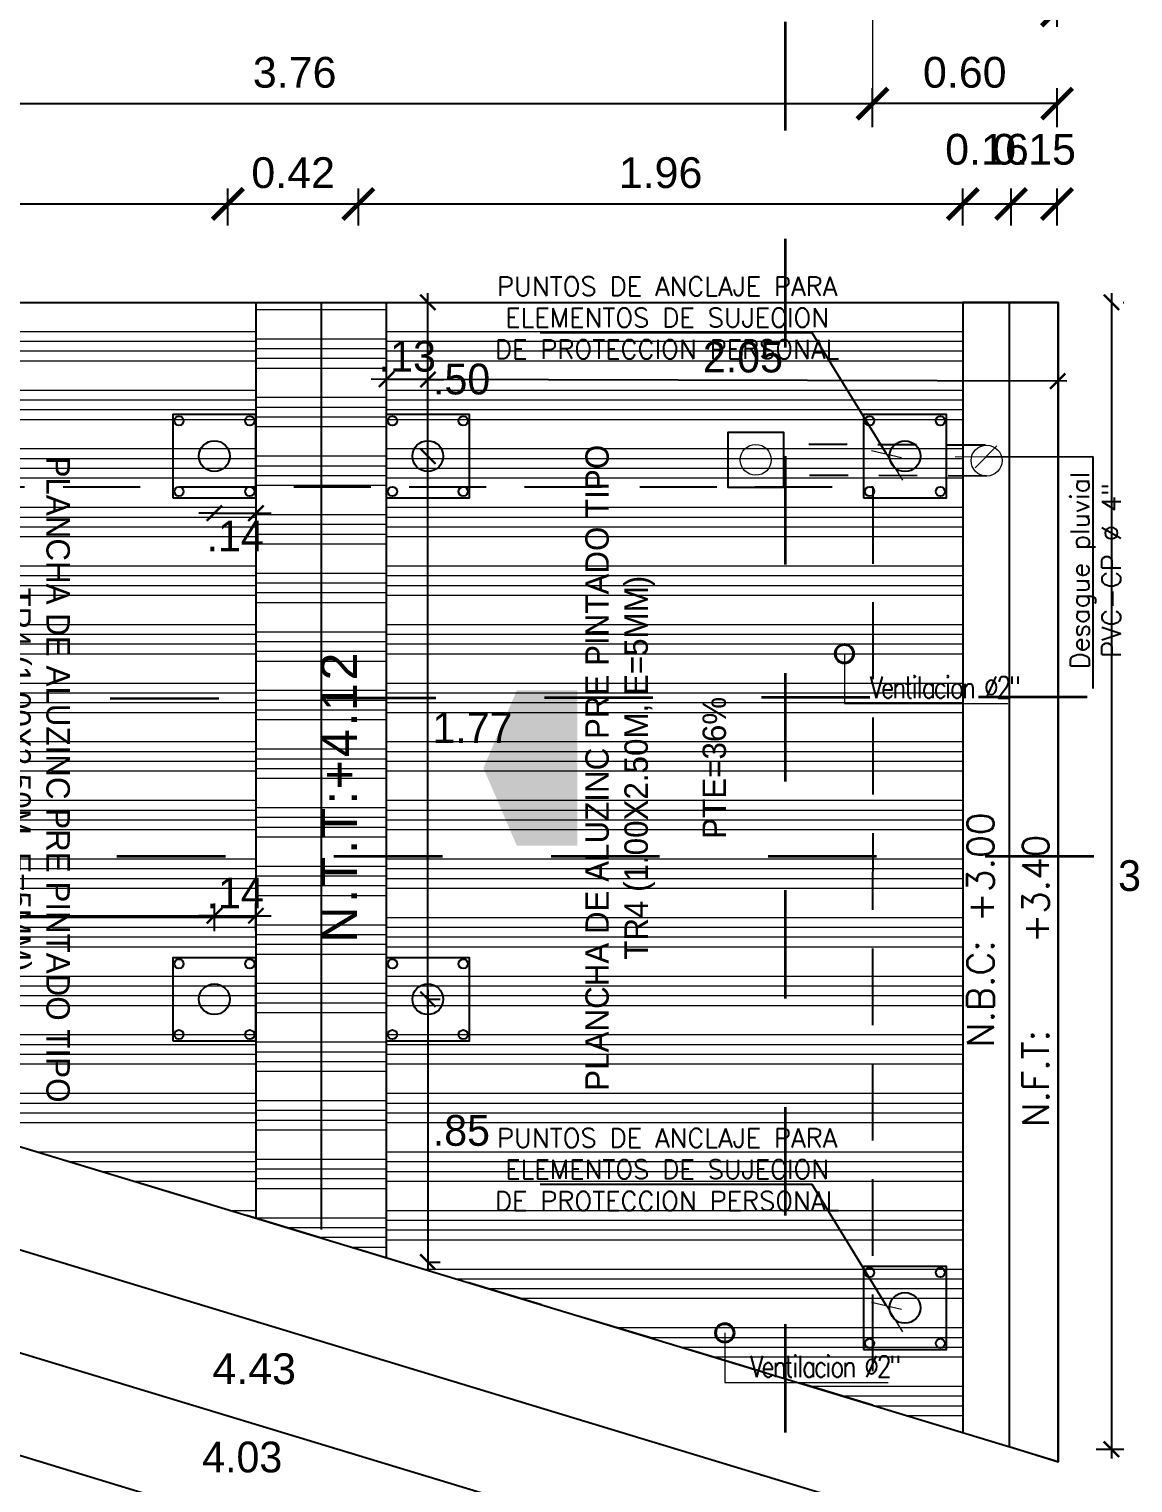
# Model space of a CAD drawing. Header units: millimetres. Extents: x -3570 to 5754, y -12788176 to 1214.
# Drawn here: x 3381.231 to 3384.819, y 1200.411 to 1205.137 of the extents above; entities that cross this region are included whole.
import ezdxf

# ---------------------------------------------------------------- set-up
doc = ezdxf.new("R2010")
doc.units = ezdxf.units.MM
for name, pattern in [('1.XR-PL(31.01.2011)$0$1.XR-PL(11.25.2010)$0$DASHED2', [0.375, 0.25, -0.125]), ('ACAD_ISO04W100', [30, 24, -3, 0, -3]), ('BENT_XREF_CAHUIDE$0$HIDDEN2', [0.1875, 0.125, -0.0625]), ('CONTINUA', [0]), ('Rayas Pequeñas', [0.705556, 0.352778, -0.352778])]:
    doc.linetypes.add(name, pattern=pattern)
for name, color, linetype, lineweight in [('.', 7, 'Continuous', 0), ('49. EJES.', 152, 'Continuous', 5), ('COTAS', 7, 'Continuous', 0), ('INSTALACIONES', 253, 'Continuous', 40), ('MUEBLES-OLIIII', 251, 'Continuous', 5), ('SGE_COTAS-01', 1, 'Continuous', 9), ('SGE_TEXTO-CHICOS-03', 3, 'Continuous', 9), ('TEXTOS', 2, 'Continuous', 20), ('TEXTOS - DML', 7, 'Continuous', 5)]:
    doc.layers.add(name, color=color, linetype=linetype, lineweight=lineweight)
for name, color, linetype, lineweight, true_color in [('00 AR_Linea F', 7, 'Continuous', 5, 0x898989), ('8.HACH', 7, 'Continuous', 0, 0x51594d), ('CALAMINON ALUZINC', 7, 'Continuous', 9, 0x00366b)]:
    doc.layers.add(name, color=color, linetype=linetype, lineweight=lineweight, true_color=true_color)
doc.layers.add('A-PISO AZOTEA', color=7, linetype='Continuous')
doc.styles.add('1', font='arial.ttf')
doc.styles.add('COTAS', font='arial.ttf')
doc.styles.add('nemi', font='GOTHIC.TTF')
doc.styles.add('R80-50', font='romans.shx', dxfattribs={"width": 1.3, "height": 0.08})
doc.styles.add('ROMANS', font='romans.shx')
doc.styles.add('Soschany V-Ub.', font='arial.ttf')
doc.dimstyles.new('1-50', dxfattribs={"dimtxt": 0.15, "dimasz": 0.07, "dimexe": 0.08, "dimexo": 0, "dimgap": 0.02, "dimtad": 1, "dimtoh": 1, "dimzin": 4, "dimdsep": 46, "dimtxsty": 'R80-50', "dimblk1": 'TICK1', "dimblk2": 'TICK1', "dimsah": 1, "dimcen": 0.09, "dimclrt": 3, "dimaunit": 1, "dimadec": 0, "dimazin": 0, "dimtfac": 1, "dimtix": 1, "dimtmove": 1, "dimatfit": 1, "dimldrblk": 'TICK1', "dimfxl": 0.6, "dimfxlon": 1, "dimtolj": 1, "dimtzin": 0, "dimarcsym": 0})
doc.dimstyles.new('COTA NEMI', dxfattribs={"dimscale": 0, "dimtxt": 0.1, "dimasz": 0.05, "dimexe": 0.04, "dimexo": 0.1, "dimgap": 0.022, "dimtad": 2, "dimtih": 1, "dimtoh": 1, "dimzin": 5, "dimdsep": 46, "dimtxsty": 'nemi', "dimblk": 'ARCHTICK', "dimcen": 0, "dimdle": 0.03, "dimclrd": 1, "dimclre": 1, "dimclrt": 256, "dimaunit": 1, "dimazin": 0, "dimtfac": 1, "dimtix": 1, "dimtmove": 0, "dimatfit": 3, "dimldrblk": 'ARCHTICK', "dimfxl": 0.05, "dimfxlon": 1, "dimtolj": 1, "dimtzin": 0, "dimlwd": -1, "dimlwe": -1, "dimarcsym": 0})
doc.dimstyles.new('Escala1_50', dxfattribs={"dimtxt": 0.1, "dimasz": 0.1, "dimexe": 0.05, "dimexo": 0.25, "dimgap": 0.05, "dimtad": 2, "dimtih": 1, "dimtoh": 1, "dimzin": 1, "dimdsep": 46, "dimtxsty": 'COTAS', "dimblk": 'ARCHTICK', "dimcen": 0.04, "dimclrd": 1, "dimclre": 1, "dimclrt": 7, "dimadec": 0, "dimazin": 0, "dimtfac": 1, "dimtmove": 2, "dimatfit": 3, "dimfxl": 1, "dimtolj": 1, "dimtzin": 4, "dimarcsym": 0})
pattern_1 = [(0, (0, 0), (0, 6.985), [5.08, -1.905]), (90, (0, 0), (-6.985, 4e-16), [5.08, -1.905])]

# ---------------------------------------------------------------- blocks, each defined once
blk = doc.blocks.new('eje')
at = {"layer": '49. EJES.', "ltscale": 0.01}
for p, q in [((0, 0.9326), (0, 1.1246)), ((-0.0192, 1.0038), (-0.0192, 1.076)), ((-0.168, 0.7646), (-0.36, 0.7646)), ((0.168, 0.7646), (0.36, 0.7646)), ((0.2392, 0.7838), (0.3114, 0.7838)), ((-0.2392, 0.7454), (-0.3114, 0.7454)), ((0, 0.5726), (0, 0.4446)), ((0.0192, 0.5254), (0.0192, 0.4532))]:
    blk.add_line(p, q, dxfattribs=at)
at = {"layer": '49. EJES.'}
blk.add_line((0, 0.4446), (0, -0.1054), dxfattribs=at)
at = {"layer": '49. EJES.', "ltscale": 0.01, "const_width": 0.0144}
for points in [[(-0.0192, 1.0038), (-0.0192, 1.076)], [(0.0192, 1.0038), (0.0192, 1.076)], [(-0.2392, 0.7838), (-0.3114, 0.7838)], [(0.2392, 0.7838), (0.3114, 0.7838)], [(-0.2392, 0.7454), (-0.3114, 0.7454)], [(0.2392, 0.7454), (0.3114, 0.7454)], [(-0.0192, 0.5254), (-0.0192, 0.4532)], [(0.0192, 0.5254), (0.0192, 0.4532)]]:
    blk.add_lwpolyline(points, dxfattribs=at)
at = {"layer": '49. EJES.', "ltscale": 0.01}
blk.add_circle((0, 0.7646), 0.24, dxfattribs=at)
blk = doc.blocks.new('_ArchTick')
at = {"color": 0, "linetype": 'Continuous', "const_width": 0.15}
blk.add_lwpolyline([(-0.5, -0.5), (0.5, 0.5)], dxfattribs=at)
blk = doc.blocks.new('*D454')
at = {"layer": 'COTAS', "color": 1, "lineweight": -2, "transparency": 16777216}
for p, q in [((3379.9279, 1204.4989), (3379.9279, 1204.6189)), ((3381.8776, 1204.4988), (3381.8776, 1204.6189)), ((3379.9279, 1204.5689), (3381.8776, 1204.5689))]:
    blk.add_line(p, q, dxfattribs=at)
at = {"layer": 'Defpoints', "color": 0, "lineweight": 30, "transparency": 16777216}
for p in [(3381.8776, 1204.5689), (3379.9279, 1204.2489, -99722446.6615), (3381.8776, 1204.2488, -12.5)]:
    blk.add_point(p, dxfattribs=at)
at = {"layer": 'COTAS', "color": 1, "lineweight": -2, "transparency": 16777216, "xscale": 0.1, "yscale": 0.1, "zscale": 0.1, "rotation": 180}
blk.add_blockref('_ArchTick', (3379.9279, 1204.5689), dxfattribs=at)
at = {"layer": 'COTAS', "color": 1, "lineweight": -2, "transparency": 16777216, "xscale": 0.1, "yscale": 0.1, "zscale": 0.1}
blk.add_blockref('_ArchTick', (3381.8776, 1204.5689), dxfattribs=at)
at = {"layer": 'COTAS', "color": 7, "transparency": 16777216, "insert": (3380.9027, 1204.67), "char_height": 0.1, "attachment_point": 5, "style": 'COTAS'}
blk.add_mtext('\\A1;1.95', dxfattribs=at)
blk = doc.blocks.new('*D455')
at = {"layer": 'COTAS', "color": 1, "lineweight": -2, "transparency": 16777216}
for p, q in [((3381.8776, 1204.4988), (3381.8776, 1204.6189)), ((3382.3014, 1204.4988), (3382.3014, 1204.6189)), ((3381.8776, 1204.5689), (3382.3014, 1204.5689))]:
    blk.add_line(p, q, dxfattribs=at)
at = {"layer": 'Defpoints', "color": 0, "lineweight": 30, "transparency": 16777216}
for p in [(3382.3014, 1204.5689), (3381.8776, 1204.2488, -12.5), (3382.3014, 1204.2488, -12.5)]:
    blk.add_point(p, dxfattribs=at)
at = {"layer": 'COTAS', "color": 1, "lineweight": -2, "transparency": 16777216, "xscale": 0.1, "yscale": 0.1, "zscale": 0.1, "rotation": 180}
blk.add_blockref('_ArchTick', (3381.8776, 1204.5689), dxfattribs=at)
at = {"layer": 'COTAS', "color": 1, "lineweight": -2, "transparency": 16777216, "xscale": 0.1, "yscale": 0.1, "zscale": 0.1}
blk.add_blockref('_ArchTick', (3382.3014, 1204.5689), dxfattribs=at)
at = {"layer": 'COTAS', "color": 7, "transparency": 16777216, "insert": (3382.0895, 1204.67), "char_height": 0.1, "attachment_point": 5, "style": 'COTAS'}
blk.add_mtext('\\A1;0.42', dxfattribs=at)
blk = doc.blocks.new('*D456')
at = {"layer": 'COTAS', "color": 1, "lineweight": -2, "transparency": 16777216}
for p, q in [((3382.3014, 1204.4988), (3382.3014, 1204.6189)), ((3384.2662, 1204.499), (3384.2662, 1204.6189)), ((3382.3014, 1204.5689), (3384.2662, 1204.5689))]:
    blk.add_line(p, q, dxfattribs=at)
at = {"layer": 'Defpoints', "color": 0, "lineweight": 30, "transparency": 16777216}
for p in [(3384.2662, 1204.5689), (3382.3014, 1204.2488, -12.5), (3384.2662, 1204.249, -99722446.6615)]:
    blk.add_point(p, dxfattribs=at)
at = {"layer": 'COTAS', "color": 1, "lineweight": -2, "transparency": 16777216, "xscale": 0.1, "yscale": 0.1, "zscale": 0.1, "rotation": 180}
blk.add_blockref('_ArchTick', (3382.3014, 1204.5689), dxfattribs=at)
at = {"layer": 'COTAS', "color": 1, "lineweight": -2, "transparency": 16777216, "xscale": 0.1, "yscale": 0.1, "zscale": 0.1}
blk.add_blockref('_ArchTick', (3384.2662, 1204.5689), dxfattribs=at)
at = {"layer": 'COTAS', "color": 7, "transparency": 16777216, "insert": (3383.2838, 1204.67), "char_height": 0.1, "attachment_point": 5, "style": 'COTAS'}
blk.add_mtext('\\A1;1.96', dxfattribs=at)
blk = doc.blocks.new('*D457')
at = {"layer": 'COTAS', "color": 1, "lineweight": -2, "transparency": 16777216}
for p, q in [((3384.4231, 1204.4989), (3384.4231, 1204.6189)), ((3384.5724, 1204.4989), (3384.5724, 1204.6189)), ((3384.4231, 1204.5689), (3384.5724, 1204.5689))]:
    blk.add_line(p, q, dxfattribs=at)
at = {"layer": 'Defpoints', "color": 0, "lineweight": 30, "transparency": 16777216}
for p in [(3384.5724, 1204.5689), (3384.4231, 1204.2489, -99722446.6615), (3384.5724, 1204.2489)]:
    blk.add_point(p, dxfattribs=at)
at = {"layer": 'COTAS', "color": 1, "lineweight": -2, "transparency": 16777216, "xscale": 0.1, "yscale": 0.1, "zscale": 0.1, "rotation": 180}
blk.add_blockref('_ArchTick', (3384.4231, 1204.5689), dxfattribs=at)
at = {"layer": 'COTAS', "color": 1, "lineweight": -2, "transparency": 16777216, "xscale": 0.1, "yscale": 0.1, "zscale": 0.1}
blk.add_blockref('_ArchTick', (3384.5724, 1204.5689), dxfattribs=at)
at = {"layer": 'COTAS', "color": 7, "transparency": 16777216, "insert": (3384.4978, 1204.746), "char_height": 0.1, "attachment_point": 5, "style": 'COTAS'}
blk.add_mtext('\\A1;0.15', dxfattribs=at)
blk = doc.blocks.new('*D458')
at = {"layer": 'COTAS', "color": 1, "lineweight": -2, "transparency": 16777216}
for p, q in [((3380.2163, 1204.8479), (3380.2163, 1204.9451)), ((3383.9725, 1204.8189), (3383.9725, 1204.9451)), ((3380.2163, 1204.8951), (3383.9725, 1204.8951))]:
    blk.add_line(p, q, dxfattribs=at)
at = {"layer": 'Defpoints', "color": 0, "lineweight": 30, "transparency": 16777216}
for p in [(3383.9725, 1204.8951), (3380.2163, 1204.5979), (3383.9725, 1204.5689)]:
    blk.add_point(p, dxfattribs=at)
at = {"layer": 'COTAS', "color": 1, "lineweight": -2, "transparency": 16777216, "xscale": 0.1, "yscale": 0.1, "zscale": 0.1, "rotation": 180}
blk.add_blockref('_ArchTick', (3380.2163, 1204.8951), dxfattribs=at)
at = {"layer": 'COTAS', "color": 1, "lineweight": -2, "transparency": 16777216, "xscale": 0.1, "yscale": 0.1, "zscale": 0.1}
blk.add_blockref('_ArchTick', (3383.9725, 1204.8951), dxfattribs=at)
at = {"layer": 'COTAS', "color": 7, "transparency": 16777216, "insert": (3382.0944, 1204.9962), "char_height": 0.1, "attachment_point": 5, "style": 'COTAS'}
blk.add_mtext('\\A1;3.76', dxfattribs=at)
blk = doc.blocks.new('*D459')
at = {"layer": 'COTAS', "color": 1, "lineweight": -2, "transparency": 16777216}
for p, q in [((3379.6162, 1204.4989), (3379.6162, 1205.2478)), ((3384.5724, 1205.1451), (3384.5724, 1205.2478)), ((3379.6162, 1205.1978), (3384.5724, 1205.1978))]:
    blk.add_line(p, q, dxfattribs=at)
at = {"layer": 'Defpoints', "color": 0, "lineweight": 30, "transparency": 16777216}
for p in [(3384.5724, 1205.1978), (3384.5724, 1204.8951), (3379.6162, 1204.2489)]:
    blk.add_point(p, dxfattribs=at)
at = {"layer": 'COTAS', "color": 1, "lineweight": -2, "transparency": 16777216, "xscale": 0.1, "yscale": 0.1, "zscale": 0.1, "rotation": 180}
blk.add_blockref('_ArchTick', (3379.6162, 1205.1978), dxfattribs=at)
at = {"layer": 'COTAS', "color": 1, "lineweight": -2, "transparency": 16777216, "xscale": 0.1, "yscale": 0.1, "zscale": 0.1}
blk.add_blockref('_ArchTick', (3384.5724, 1205.1978), dxfattribs=at)
at = {"layer": 'COTAS', "color": 7, "transparency": 16777216, "insert": (3382.0943, 1205.2989), "char_height": 0.1, "attachment_point": 5, "style": 'COTAS'}
blk.add_mtext('\\A1;4.96', dxfattribs=at)
blk = doc.blocks.new('*D460')
at = {"layer": 'COTAS', "color": 1, "lineweight": -2, "transparency": 16777216}
for p, q in [((3383.9725, 1204.9032), (3383.9725, 1204.9451)), ((3384.5724, 1204.8189), (3384.5724, 1204.9451)), ((3384.5724, 1204.8951), (3383.9725, 1204.8951))]:
    blk.add_line(p, q, dxfattribs=at)
at = {"layer": 'Defpoints', "color": 0, "lineweight": 30, "transparency": 16777216}
for p in [(3383.9725, 1204.8951), (3383.9725, 1204.6532), (3384.5724, 1204.5689)]:
    blk.add_point(p, dxfattribs=at)
at = {"layer": 'COTAS', "color": 1, "lineweight": -2, "transparency": 16777216, "xscale": 0.1, "yscale": 0.1, "zscale": 0.1, "rotation": 180}
blk.add_blockref('_ArchTick', (3383.9725, 1204.8951), dxfattribs=at)
at = {"layer": 'COTAS', "color": 1, "lineweight": -2, "transparency": 16777216, "xscale": 0.1, "yscale": 0.1, "zscale": 0.1}
blk.add_blockref('_ArchTick', (3384.5724, 1204.8951), dxfattribs=at)
at = {"layer": 'COTAS', "color": 7, "transparency": 16777216, "insert": (3384.2725, 1204.9962), "char_height": 0.1, "attachment_point": 5, "style": 'COTAS'}
blk.add_mtext('\\A1;0.60', dxfattribs=at)
blk = doc.blocks.new('*D463')
at = {"layer": 'COTAS', "color": 1, "lineweight": -2, "transparency": 16777216}
for p, q in [((3384.2662, 1204.499), (3384.2662, 1204.6189)), ((3384.4231, 1204.4989), (3384.4231, 1204.6189)), ((3384.2662, 1204.5689), (3384.4231, 1204.5689))]:
    blk.add_line(p, q, dxfattribs=at)
at = {"layer": 'Defpoints', "color": 0, "lineweight": 30, "transparency": 16777216}
for p in [(3384.4231, 1204.5689), (3384.2662, 1204.249, -99722446.6615), (3384.4231, 1204.2489, -99722446.6615)]:
    blk.add_point(p, dxfattribs=at)
at = {"layer": 'COTAS', "color": 1, "lineweight": -2, "transparency": 16777216, "xscale": 0.1, "yscale": 0.1, "zscale": 0.1, "rotation": 180}
blk.add_blockref('_ArchTick', (3384.2662, 1204.5689), dxfattribs=at)
at = {"layer": 'COTAS', "color": 1, "lineweight": -2, "transparency": 16777216, "xscale": 0.1, "yscale": 0.1, "zscale": 0.1}
blk.add_blockref('_ArchTick', (3384.4231, 1204.5689), dxfattribs=at)
at = {"layer": 'COTAS', "color": 7, "transparency": 16777216, "insert": (3384.3446, 1204.746), "char_height": 0.1, "attachment_point": 5, "style": 'COTAS'}
blk.add_mtext('\\A1;0.16', dxfattribs=at)
blk = doc.blocks.new('*D468')
at = {"color": 1, "transparency": 16777216}
for p, q in [((3384.7492, 1204.279), (3384.7492, 1200.4905)), ((3384.7871, 1204.249), (3384.7892, 1204.249)), ((3384.6992, 1200.5205), (3384.7892, 1200.5205))]:
    blk.add_line(p, q, dxfattribs=at)
at = {"layer": 'Defpoints', "color": 0, "lineweight": 30, "transparency": 16777216}
for p in [(3384.5067, 1204.249, -12.5), (3384.5779, 1200.5205), (3384.7492, 1200.5205)]:
    blk.add_point(p, dxfattribs=at)
at = {"color": 1, "transparency": 16777216, "xscale": 0.05, "yscale": 0.05, "zscale": 0.05}
for p, rotation in [((3384.7492, 1204.249), 90), ((3384.7492, 1200.5205), 270)]:
    blk.add_blockref('_ArchTick', p, dxfattribs=dict(at, rotation=rotation))
at = {"transparency": 16777216, "insert": (3384.901, 1202.3847), "char_height": 0.1, "attachment_point": 5, "style": 'nemi'}
blk.add_mtext('\\A1;3.73', dxfattribs=at)
blk = doc.blocks.new('*D469')
at = {"color": 1, "transparency": 16777216}
for p, q in [((3385.0692, 1204.2789), (3385.0692, 1203.6586)), ((3385.0192, 1204.2489), (3385.1092, 1204.2489)), ((3385.1054, 1203.6886), (3385.1092, 1203.6886))]:
    blk.add_line(p, q, dxfattribs=at)
at = {"layer": 'Defpoints', "color": 0, "lineweight": 30, "transparency": 16777216}
for p in [(3384.7492, 1204.2489), (3384.5812, 1203.6886, -12.5), (3385.0692, 1203.6886)]:
    blk.add_point(p, dxfattribs=at)
at = {"color": 1, "transparency": 16777216, "xscale": 0.05, "yscale": 0.05, "zscale": 0.05}
for p, rotation in [((3385.0692, 1204.2489), 90), ((3385.0692, 1203.6886), 270)]:
    blk.add_blockref('_ArchTick', p, dxfattribs=dict(at, rotation=rotation))
at = {"transparency": 16777216, "insert": (3385.1781, 1203.9688), "char_height": 0.1, "attachment_point": 5, "style": 'nemi'}
blk.add_mtext('\\A1;.56', dxfattribs=at)
blk = doc.blocks.new('*D470')
at = {"color": 1, "transparency": 16777216}
for p, q in [((3385.0692, 1203.7186), (3385.0692, 1200.4905)), ((3385.1054, 1203.6886), (3385.1092, 1203.6886)), ((3385.0192, 1200.5205), (3385.1092, 1200.5205))]:
    blk.add_line(p, q, dxfattribs=at)
at = {"layer": 'Defpoints', "color": 0, "lineweight": 30, "transparency": 16777216}
for p in [(3384.5812, 1203.6886, -12.5), (3384.5779, 1200.5205), (3385.0692, 1200.5205)]:
    blk.add_point(p, dxfattribs=at)
at = {"color": 1, "transparency": 16777216, "xscale": 0.05, "yscale": 0.05, "zscale": 0.05}
for p, rotation in [((3385.0692, 1203.6886), 90), ((3385.0692, 1200.5205), 270)]:
    blk.add_blockref('_ArchTick', p, dxfattribs=dict(at, rotation=rotation))
at = {"transparency": 16777216, "insert": (3385.2219, 1202.1045), "char_height": 0.1, "attachment_point": 5, "style": 'nemi'}
blk.add_mtext('\\A1;3.17', dxfattribs=at)
blk = doc.blocks.new('*D471')
at = {"color": 1, "transparency": 16777216}
for p, q in [((3385.3892, 1204.279), (3385.3892, 1200.4905)), ((3385.4231, 1204.249), (3385.4292, 1204.249)), ((3385.3392, 1200.5205), (3385.4292, 1200.5205))]:
    blk.add_line(p, q, dxfattribs=at)
at = {"layer": 'Defpoints', "color": 0, "lineweight": 30, "transparency": 16777216}
for p in [(3384.5817, 1204.249, -12.5), (3384.5779, 1200.5205), (3385.3892, 1200.5205)]:
    blk.add_point(p, dxfattribs=at)
at = {"color": 1, "transparency": 16777216, "xscale": 0.05, "yscale": 0.05, "zscale": 0.05}
for p, rotation in [((3385.3892, 1204.249), 90), ((3385.3892, 1200.5205), 270)]:
    blk.add_blockref('_ArchTick', p, dxfattribs=dict(at, rotation=rotation))
at = {"transparency": 16777216, "insert": (3385.541, 1202.3847), "char_height": 0.1, "attachment_point": 5, "style": 'nemi'}
blk.add_mtext('\\A1;3.73', dxfattribs=at)
blk = doc.blocks.new('*D474')
at = {"color": 1, "transparency": 16777216}
for p, q in [((3380.045, 1201.2371), (3380.0189, 1201.1509)), ((3380.0018, 1201.1979), (3383.9133, 1200.0127)), ((3383.8991, 1200.0692), (3383.873, 1199.9831))]:
    blk.add_line(p, q, dxfattribs=at)
at = {"layer": 'Defpoints', "color": 0, "lineweight": 30, "transparency": 16777216}
for p in [(3380.1233, 1201.4955), (3383.9723, 1200.3109), (3383.8846, 1200.0214)]:
    blk.add_point(p, dxfattribs=at)
at = {"color": 1, "transparency": 16777216, "xscale": 0.05, "yscale": 0.05, "zscale": 0.05}
for p, rotation in [((3380.0305, 1201.1892), 163.1419091524028), ((3383.8846, 1200.0214), 343.1419091524028)]:
    blk.add_blockref('_ArchTick', p, dxfattribs=dict(at, rotation=rotation))
at = {"transparency": 16777216, "insert": (3381.924, 1200.4947), "char_height": 0.1, "attachment_point": 5, "style": 'nemi'}
blk.add_mtext('\\A1;4.03', dxfattribs=at)
blk = doc.blocks.new('*D481')
at = {"color": 1, "transparency": 16777216}
for p, q in [((3384.0984, 1200.2904), (3384.5132, 1200.1647)), ((3384.1416, 1200.3296), (3384.1155, 1200.2435)), ((3384.499, 1200.2213), (3384.4729, 1200.1351))]:
    blk.add_line(p, q, dxfattribs=at)
at = {"layer": 'Defpoints', "color": 0, "lineweight": 30, "transparency": 16777216}
for p in [(3384.2201, 1200.5886), (3384.5724, 1200.4635), (3384.4845, 1200.1734)]:
    blk.add_point(p, dxfattribs=at)
at = {"color": 1, "transparency": 16777216, "xscale": 0.05, "yscale": 0.05, "zscale": 0.05}
for p, rotation in [((3384.1271, 1200.2817), 163.1419091524028), ((3384.4845, 1200.1734), 343.1419091524028)]:
    blk.add_blockref('_ArchTick', p, dxfattribs=dict(at, rotation=rotation))
at = {"transparency": 16777216, "insert": (3384.2286, 1200.1431), "char_height": 0.1, "attachment_point": 5, "style": 'nemi'}
blk.add_mtext('\\A1;.37', dxfattribs=at)
blk = doc.blocks.new('*D482')
at = {"color": 1, "lineweight": -2, "transparency": 16777216}
for p, q in [((3379.3582, 1201.1317), (3379.3234, 1201.0169)), ((3379.3379, 1201.0647), (3384.297, 1199.562)), ((3384.3173, 1199.629), (3384.2825, 1199.5141))]:
    blk.add_line(p, q, dxfattribs=at)
at = {"layer": 'Defpoints', "color": 0, "lineweight": 30, "transparency": 16777216}
for p in [(3379.4307, 1201.371), (3384.3898, 1199.8682), (3384.297, 1199.562)]:
    blk.add_point(p, dxfattribs=at)
at = {"color": 1, "lineweight": -2, "transparency": 16777216, "xscale": 0.1, "yscale": 0.1, "zscale": 0.1}
for p, rotation in [((3379.3379, 1201.0647), 163.1419091088383), ((3384.297, 1199.562), 343.1419091088384)]:
    blk.add_blockref('_ArchTick', p, dxfattribs=dict(at, rotation=rotation))
at = {"color": 7, "transparency": 16777216, "insert": (3381.7743, 1200.1709), "char_height": 0.1, "attachment_point": 5, "style": 'COTAS'}
blk.add_mtext('\\A1;5.18', dxfattribs=at)
blk = doc.blocks.new('*D483')
at = {"color": 1, "lineweight": -2, "transparency": 16777216}
for p, q in [((3379.9057, 1201.6353), (3379.8707, 1201.5198)), ((3379.8852, 1201.5676), (3384.1271, 1200.2817)), ((3384.1476, 1200.3494), (3384.1126, 1200.2339))]:
    blk.add_line(p, q, dxfattribs=at)
at = {"layer": 'Defpoints', "color": 0, "lineweight": 30, "transparency": 16777216}
for p in [(3379.9782, 1201.8745), (3384.2201, 1200.5886), (3384.1271, 1200.2817)]:
    blk.add_point(p, dxfattribs=at)
at = {"color": 1, "lineweight": -2, "transparency": 16777216, "xscale": 0.1, "yscale": 0.1, "zscale": 0.1}
for p, rotation in [((3379.8852, 1201.5676), 163.1358788910339), ((3384.1271, 1200.2817), 343.1358788910339)]:
    blk.add_blockref('_ArchTick', p, dxfattribs=dict(at, rotation=rotation))
at = {"color": 7, "transparency": 16777216, "insert": (3381.9628, 1200.7816), "char_height": 0.1, "attachment_point": 5, "style": 'COTAS'}
blk.add_mtext('\\A1;4.43', dxfattribs=at)
blk = doc.blocks.new('TICK1')
at = {"layer": 'COTAS', "ltscale": 0.5}
blk.add_line((-1, 0), (1, 0), dxfattribs=at)
at = {"layer": 'COTAS', "color": 4, "ltscale": 0.5}
blk.add_line((-0.354, -0.354), (0.354, 0.354), dxfattribs=at)
blk = doc.blocks.new('tt')
at = {"layer": 'A-PISO AZOTEA', "true_color": 0xffffff}
h = blk.add_hatch(dxfattribs=at)
h.set_pattern_fill('ANGLE')
h.set_pattern_definition(pattern_1)
h.paths.add_polyline_path([(560.5195, 301.3522), (560.7895, 301.3522), (560.7895, 301.6222), (560.5195, 301.6222)])
h = blk.add_hatch(dxfattribs=at)
h.set_pattern_fill('ANGLE')
h.set_pattern_definition(pattern_1)
h.paths.add_polyline_path([(560.5195, 301.3522), (560.7895, 301.3522), (560.7895, 301.6222), (560.5195, 301.6222)])
at = {"color": 251, "true_color": 0x636466}
blk.add_lwpolyline([(560.5195, 301.3522), (560.7895, 301.3522), (560.7895, 301.6222), (560.5195, 301.6222)], close=True, dxfattribs=at)
for centre, radius in [((560.5395, 301.6022), 0.015), ((560.7695, 301.6022), 0.015), ((560.6545, 301.4872), 0.05), ((560.5395, 301.3722), 0.015), ((560.7695, 301.3722), 0.015)]:
    blk.add_circle(centre, radius, dxfattribs=at)
blk = doc.blocks.new('*D524')
at = {"color": 1, "transparency": 16777216}
for p, q in [((3381.8334, 1203.5634), (3381.7834, 1203.5634)), ((3381.8334, 1203.5634), (3381.9684, 1203.5634)), ((3381.9684, 1203.5634), (3382.0184, 1203.5634))]:
    blk.add_line(p, q, dxfattribs=at)
at = {"layer": 'Defpoints', "color": 0, "lineweight": 30, "transparency": 16777216}
for p in [(3381.8334, 1203.749, -99722446.6615), (3381.9684, 1203.749, -99722446.6615), (3381.9684, 1203.5634)]:
    blk.add_point(p, dxfattribs=at)
at = {"color": 1, "transparency": 16777216, "xscale": 0.05, "yscale": 0.05, "zscale": 0.05}
blk.add_blockref('_ArchTick', (3381.8334, 1203.5634), dxfattribs=at)
at = {"color": 1, "transparency": 16777216, "xscale": 0.05, "yscale": 0.05, "zscale": 0.05, "rotation": 180}
blk.add_blockref('_ArchTick', (3381.9684, 1203.5634), dxfattribs=at)
at = {"transparency": 16777216, "insert": (3381.9009, 1203.4891), "char_height": 0.1, "attachment_point": 5, "style": 'nemi'}
blk.add_mtext('\\A1;.14', dxfattribs=at)
blk = doc.blocks.new('*D525')
at = {"color": 1, "transparency": 16777216}
for p, q in [((3380.217, 1202.2048), (3380.217, 1202.2948)), ((3381.8334, 1202.2926), (3381.8334, 1202.2948)), ((3380.187, 1202.2548), (3381.8634, 1202.2548))]:
    blk.add_line(p, q, dxfattribs=at)
at = {"layer": 'Defpoints', "color": 0, "lineweight": 30, "transparency": 16777216}
for p in [(3381.8334, 1202.2548), (3380.217, 1201.9835), (3381.8334, 1201.9836, 12.5)]:
    blk.add_point(p, dxfattribs=at)
at = {"color": 1, "transparency": 16777216, "xscale": 0.05, "yscale": 0.05, "zscale": 0.05, "rotation": 180}
blk.add_blockref('_ArchTick', (3380.217, 1202.2548), dxfattribs=at)
at = {"color": 1, "transparency": 16777216, "xscale": 0.05, "yscale": 0.05, "zscale": 0.05}
blk.add_blockref('_ArchTick', (3381.8334, 1202.2548), dxfattribs=at)
at = {"transparency": 16777216, "insert": (3381.0252, 1202.3293), "char_height": 0.1, "attachment_point": 5, "style": 'nemi'}
blk.add_mtext('\\A1;1.62', dxfattribs=at)
blk = doc.blocks.new('*D526')
at = {"color": 1, "transparency": 16777216}
for p, q in [((3381.8334, 1202.205), (3381.8334, 1202.295)), ((3381.9684, 1202.205), (3381.9684, 1202.295)), ((3381.8334, 1202.255), (3381.7834, 1202.255)), ((3381.8334, 1202.255), (3381.9684, 1202.255)), ((3381.9684, 1202.255), (3382.0184, 1202.255))]:
    blk.add_line(p, q, dxfattribs=at)
at = {"layer": 'Defpoints', "color": 0, "lineweight": 30, "transparency": 16777216}
for p in [(3381.9684, 1202.255), (3381.8334, 1201.9836), (3381.9684, 1201.9836)]:
    blk.add_point(p, dxfattribs=at)
at = {"color": 1, "transparency": 16777216, "xscale": 0.05, "yscale": 0.05, "zscale": 0.05}
blk.add_blockref('_ArchTick', (3381.8334, 1202.255), dxfattribs=at)
at = {"color": 1, "transparency": 16777216, "xscale": 0.05, "yscale": 0.05, "zscale": 0.05, "rotation": 180}
blk.add_blockref('_ArchTick', (3381.9684, 1202.255), dxfattribs=at)
at = {"transparency": 16777216, "insert": (3381.9009, 1202.3292), "char_height": 0.1, "attachment_point": 5, "style": 'nemi'}
blk.add_mtext('\\A1;.14', dxfattribs=at)
blk = doc.blocks.new('*D527')
at = {"color": 1, "transparency": 16777216}
blk.add_line((3384.6045, 1203.9928), (3382.4979, 1203.9984), dxfattribs=at)
at = {"layer": 'Defpoints', "color": 0, "lineweight": 30, "transparency": 16777216}
for p in [(3382.5279, 1203.9983), (3382.5273, 1203.749, -99722434.1615), (3384.5738, 1203.7476, -199444893.323)]:
    blk.add_point(p, dxfattribs=at)
at = {"color": 1, "transparency": 16777216, "xscale": 0.05, "yscale": 0.05, "zscale": 0.05}
for p, rotation in [((3382.5279, 1203.9983), 179.8470807286568), ((3384.5745, 1203.9928), 359.8470807286569)]:
    blk.add_blockref('_ArchTick', p, dxfattribs=dict(at, rotation=rotation))
at = {"transparency": 16777216, "insert": (3383.5514, 1204.0705), "char_height": 0.1, "attachment_point": 5, "style": 'nemi'}
blk.add_mtext('\\A1;2.05', dxfattribs=at)
blk = doc.blocks.new('*D528')
at = {"color": 1, "transparency": 16777216}
for p, q in [((3382.3929, 1203.9987), (3382.3429, 1203.9988)), ((3382.5279, 1203.9983), (3382.3929, 1203.9987)), ((3382.5279, 1203.9983), (3382.5779, 1203.9982))]:
    blk.add_line(p, q, dxfattribs=at)
at = {"layer": 'Defpoints', "color": 0, "lineweight": 30, "transparency": 16777216}
for p in [(3382.3929, 1203.9987), (3382.3923, 1203.749, -99722446.6615), (3382.5273, 1203.749, -99722446.6615)]:
    blk.add_point(p, dxfattribs=at)
at = {"color": 1, "transparency": 16777216, "xscale": 0.05, "yscale": 0.05, "zscale": 0.05}
for p, rotation in [((3382.3929, 1203.9987), 359.8470807286569), ((3382.5279, 1203.9983), 179.8470807286568)]:
    blk.add_blockref('_ArchTick', p, dxfattribs=dict(at, rotation=rotation))
at = {"transparency": 16777216, "insert": (3382.4606, 1204.0733), "char_height": 0.1, "attachment_point": 5, "style": 'nemi'}
blk.add_mtext('\\A1;.13', dxfattribs=at)
blk = doc.blocks.new('*D510')
at = {"color": 1, "transparency": 16777216}
for p, q in [((3382.5273, 1202.0136), (3382.5273, 1201.0993)), ((3382.5273, 1201.9836), (3382.5673, 1201.9836)), ((3382.5273, 1201.1293), (3382.5673, 1201.1293))]:
    blk.add_line(p, q, dxfattribs=at)
at = {"layer": 'Defpoints', "color": 0, "lineweight": 30, "transparency": 16777216}
for p in [(3382.5273, 1201.9836), (3382.5273, 1201.1293), (3382.5273, 1201.1293)]:
    blk.add_point(p, dxfattribs=at)
at = {"color": 1, "transparency": 16777216, "xscale": 0.05, "yscale": 0.05, "zscale": 0.05}
for p, rotation in [((3382.5273, 1201.9836), 90), ((3382.5273, 1201.1293), 270)]:
    blk.add_blockref('_ArchTick', p, dxfattribs=dict(at, rotation=rotation))
at = {"transparency": 16777216, "insert": (3382.6363, 1201.5564), "char_height": 0.1, "attachment_point": 5, "style": 'nemi'}
blk.add_mtext('\\A1;.85', dxfattribs=at)
blk = doc.blocks.new('*D511')
at = {"color": 1, "transparency": 16777216}
for p, q in [((3382.5273, 1201.9536), (3382.5273, 1203.779)), ((3382.567, 1201.9836), (3382.5673, 1201.9836))]:
    blk.add_line(p, q, dxfattribs=at)
at = {"layer": 'Defpoints', "color": 0, "lineweight": 30, "transparency": 16777216}
for p in [(3382.5273, 1203.749, -99722434.1615), (3382.5273, 1203.749), (3382.5273, 1201.9836, 12.5)]:
    blk.add_point(p, dxfattribs=at)
at = {"color": 1, "transparency": 16777216, "xscale": 0.05, "yscale": 0.05, "zscale": 0.05}
for p, rotation in [((3382.5273, 1203.749), 90), ((3382.5273, 1201.9836), 270)]:
    blk.add_blockref('_ArchTick', p, dxfattribs=dict(at, rotation=rotation))
at = {"transparency": 16777216, "insert": (3382.6725, 1202.8663), "char_height": 0.1, "attachment_point": 5, "style": 'nemi'}
blk.add_mtext('\\A1;1.77', dxfattribs=at)
blk = doc.blocks.new('*D512')
at = {"color": 1, "transparency": 16777216}
blk.add_line((3382.5273, 1203.719), (3382.5273, 1204.2789), dxfattribs=at)
at = {"layer": 'Defpoints', "color": 0, "lineweight": 30, "transparency": 16777216}
for p in [(3382.4899, 1204.2489, -99722446.6615), (3382.5273, 1204.2489), (3382.4899, 1203.749, -99722434.1615)]:
    blk.add_point(p, dxfattribs=at)
at = {"color": 1, "transparency": 16777216, "xscale": 0.05, "yscale": 0.05, "zscale": 0.05}
for p, rotation in [((3382.5273, 1204.2489), 90), ((3382.5273, 1203.749), 270)]:
    blk.add_blockref('_ArchTick', p, dxfattribs=dict(at, rotation=rotation))
at = {"transparency": 16777216, "insert": (3382.6371, 1203.999), "char_height": 0.1, "attachment_point": 5, "style": 'nemi'}
blk.add_mtext('\\A1;.50', dxfattribs=at)

msp = doc.modelspace()

# ---------------------------------------------------------------- hatches: boundary and pattern name
at = {"layer": '.', "true_color": 0x22346e}
h = msp.add_hatch(dxfattribs=at)
h.set_pattern_fill('ANSI34', color=159, scale=0.01, angle=-45)
h.set_pattern_definition([(360, (1820.31624, 3236.19414), (2e-13, 0.1905), []), (360, (1820.34799, 3236.1624), (2e-13, 0.1905), []), (360, (1820.37974, 3236.13064), (2e-13, 0.1905), []), (360, (1820.41149, 3236.0989), (2e-13, 0.1905), [])])
edge = h.paths.add_edge_path()
edge.add_line((3381.9642, 1204.2514), (3382.3946, 1204.2514))
edge.add_line((3382.3946, 1204.2514), (3382.3923, 1201.1425))
edge.add_line((3382.3923, 1201.1425), (3381.9684, 1201.2709))
edge.add_line((3381.9684, 1201.2709), (3381.9727, 1204.2514))
at = {"layer": 'CALAMINON ALUZINC', "transparency": 33554664}
h = msp.add_hatch(dxfattribs=at)
h.set_pattern_fill('ANSI34', color=256, scale=0.01, angle=135)
h.set_pattern_definition([(180, (-36150.77748, -9736.54643), (-1e-16, -0.1905), []), (180, (-36150.80923, -9736.51468), (-1e-16, -0.1905), []), (180, (-36150.84098, -9736.48293), (-1e-16, -0.1905), []), (180, (-36150.87273, -9736.45118), (-1e-16, -0.1905), [])])
edge = h.paths.add_edge_path()
edge.add_line((3381.9684, 1204.2489), (3382.1804, 1204.2489))
h.paths.add_polyline_path([(3385.073, 1204.2853), (3385.073, 1204.2853), (3385.1268, 1204.2853), (3385.1268, 1204.2853)])
h.paths.add_polyline_path([(3382.3923, 1201.1425), (3384.2662, 1200.5742), (3384.2662, 1204.2489), (3384.2662, 1204.2487), (3384.2622, 1204.2489), (3384.2622, 1204.249), (3382.3923, 1204.2495)])
h.paths.add_polyline_path([(3379.9274, 1201.8894), (3381.9684, 1201.2709), (3381.9684, 1204.2488), (3381.2172, 1204.2488), (3379.9274, 1204.2489)])

# ---------------------------------------------------------------- linework, layer by layer
at = {"color": 0}
for p, q in [((3381.9684, 1204.249, -99722446.6615), (3381.9684, 1201.2986, -99722434.1615)), ((3382.3923, 1204.249, -99722446.6615), (3382.3923, 1201.1704, -99722434.1615))]:
    msp.add_line(p, q, dxfattribs=at)
at = {"color": 251, "true_color": 0x636466}
msp.add_line((3382.1804, 1204.2489, -99722446.6615), (3382.1804, 1201.2347, -99722446.6615), dxfattribs=at)
at = {"elevation": -99722446.6615}
for points in [[(3379.6176, 1201.984), (3379.6169, 1204.2489), (3384.5763, 1204.2489), (3384.5763, 1200.4801), (3379.617, 1201.9835)], [(3381.9684, 1204.2489), (3381.9684, 1201.2709)], [(3382.3923, 1204.2489), (3382.3923, 1201.1425)]]:
    msp.add_lwpolyline(points, dxfattribs=at)
at = {"color": 251, "linetype": 'ByBlock', "true_color": 0x636466, "elevation": -99722459.1615}
msp.add_lwpolyline([(3384.4192, 1204.249), (3384.2662, 1204.249), (3384.2662, 1200.5742)], dxfattribs=at)
at = {"color": 251, "linetype": 'CONTINUA', "true_color": 0x636466, "elevation": -99722434.1615}
msp.add_lwpolyline([(3384.5763, 1204.2489), (3384.4163, 1204.2489), (3384.4163, 1200.5294), (3384.5763, 1200.4801)], close=True, dxfattribs=at)
at = {"color": 251, "true_color": 0x636466, "elevation": -99722459.1615}
msp.add_lwpolyline([(3383.6831, 1203.6471), (3383.5031, 1203.6471), (3383.5031, 1203.8271), (3383.6831, 1203.8271)], close=True, dxfattribs=at)
at = {"color": 146, "linetype": 'BENT_XREF_CAHUIDE$0$HIDDEN2', "true_color": 0x105689, "elevation": -99722434.1615}
for points in [[(3384.3404, 1203.7846), (3383.6972, 1203.7873)], [(3384.3431, 1203.6843), (3383.6972, 1203.6869)]]:
    msp.add_lwpolyline(points, dxfattribs=at)
at = {"color": 144, "linetype": '1.XR-PL(31.01.2011)$0$1.XR-PL(11.25.2010)$0$DASHED2', "elevation": -99722446.6615}
msp.add_lwpolyline([(3380.2167, 1203.6489), (3383.9732, 1203.6489), (3383.973, 1200.6636), (3380.217, 1201.8022), (3380.217, 1203.6489)], dxfattribs=at)
at = {"layer": '00 AR_Linea F', "color": 146, "ltscale": 0.1, "true_color": 0x105689}
for centre in [(3383.5931, 1203.7371, -99722459.1615), (3384.3433, 1203.7345, -99722434.1615)]:
    msp.add_circle(centre, 0.0502, dxfattribs=at)
at = {"layer": '8.HACH', "color": 18, "true_color": 0x000000}
for points, elevation in [([(3383.8813, 1203.1064), (3383.8813, 1202.9453), (3384.4125, 1202.9453)], -99722446.6615), ([(3383.4925, 1200.8986), (3383.4925, 1200.7375), (3384.0238, 1200.7375)], -109037163.9507)]:
    msp.add_lwpolyline(points, dxfattribs=dict(at, elevation=elevation))
at = {"layer": 'INSTALACIONES', "color": 152, "true_color": 0x2776bb, "extrusion": (1.03088e-08, -2.12546e-06, 1)}
for centre in [(3384.9093, 991.1507, -99722446.6638), (3384.6166, 969.1448, -109037163.953)]:
    msp.add_circle(centre, 0.03, dxfattribs=at)
at = {"layer": 'INSTALACIONES', "color": 152, "true_color": 0x2776bb, "extrusion": (-2.03843e-11, 2.12548e-06, 1)}
msp.add_circle((3383.4903, 1432.6551, -109037163.9479), 0.03, dxfattribs=at)
at = {"layer": 'MUEBLES-OLIIII', "color": 1, "linetype": 'Rayas Pequeñas', "lineweight": 35}
for p, q in [((3383.6895, 1199.1634), (3383.6897, 1205.4501)), ((3377.9672, 1202.9557), (3386.1208, 1202.9695)), ((3377.9888, 1202.4485), (3386.163, 1202.4485))]:
    msp.add_line(p, q, dxfattribs=at)
at = {"layer": 'TEXTOS - DML', "elevation": -99722446.6615}
msp.add_lwpolyline([(3383.0127, 1202.7352, 0.5053, 0.5053, 0), (3382.8709, 1202.7352, 0.7579, 0, 0), (3382.7078, 1202.7352, 0, 0, 0)], format="xyseb", dxfattribs=at)

# ---------------------------------------------------------------- block references
at = {"color": 217, "true_color": 0x93278f}
for p in [(2821.1789, 902.2618, -99722434.1615), (2821.8727, 902.2618, -99722434.1615), (2823.4236, 902.2617, -99722434.1615), (2821.1789, 900.4964, 12.5), (2821.8727, 900.4964, 12.5), (2823.4236, 899.4929, -99722434.1615)]:
    msp.add_blockref('tt', p, dxfattribs=at)
at = {"layer": 'TEXTOS', "linetype": 'ACAD_ISO04W100'}
msp.add_blockref('eje', (3383.9725, 1205.0006), dxfattribs=at)

# ---------------------------------------------------------------- texts
at = {"layer": 'SGE_TEXTO-CHICOS-03', "style": 'ROMANS'}
msp.add_text('N.F.T:    +3.40', height=0.08561, rotation=90, dxfattribs=at).set_placement((3384.5456, 1201.5677, -99722459.1615))
at = {"layer": 'SGE_TEXTO-CHICOS-03', "char_height": 0.061425, "attachment_point": 8, "style": 'ROMANS'}
for insert in [(3383.305, 1204.0659, -385266007.2119), (3383.305, 1201.2972, -385266007.2119)]:
    msp.add_mtext('PUNTOS DE ANCLAJE PARA \\PELEMENTOS DE SUJECION \\PDE PROTECCION PERSONAL', dxfattribs=dict(at, insert=insert))
at = {"layer": 'SGE_TEXTO-CHICOS-03', "attachment_point": 8, "rotation": 90, "style": 'ROMANS'}
for s, insert, char_height in [('Desague pluvial\\PPVC-CP %%C 4"', (3384.7796, 1203.3778, -199444893.328), 0.061425), ('\\pxi-3,l4,t4;N.B.C:^I+3.00', (3384.3667, 1202.1656, -99722459.1615), 0.086571)]:
    msp.add_mtext(s, dxfattribs=dict(at, insert=insert, char_height=char_height))
at = {"layer": 'SGE_TEXTO-CHICOS-03', "char_height": 0.07, "width": 0.644009, "attachment_point": 8, "style": 'ROMANS'}
for insert in [(3384.206, 1202.9623, -99700986.2502), (3383.8172, 1200.7544, -109015703.5394)]:
    msp.add_mtext('{\\W0.8;\\T0.8;Ventilacion Ø2"  }', dxfattribs=dict(at, insert=insert))
at = {"layer": 'TEXTOS - DML', "char_height": 0.076179, "width": 2.173397, "attachment_point": 2, "style": 'Soschany V-Ub.'}
for s, insert, rotation in [('{\\fBankGothic Lt BT|b0|i0|c0|p34;PLANCHA DE ALUZINC PRE PINTADO TIPO TR4 (1.00X2.50M, E=5MM)\\P\\P\\C7;PTE=33%}', (3381.3636, 1202.6978, -99722446.6615), 270), ('{\\fBankGothic Lt BT|b0|i0|c0|p34;PLANCHA DE ALUZINC PRE PINTADO TIPO TR4 (1.00X2.50M, E=5MM)\\P\\P\\C7;PTE=36%}', (3383.0392, 1202.7359, -99722448.3418), 90)]:
    msp.add_mtext(s, dxfattribs=dict(at, insert=insert, rotation=rotation))
at = {"layer": 'TEXTOS - DML', "color": 18, "true_color": 0x000000, "insert": (3382.1804, 1202.6435, 12.5), "char_height": 0.116732, "width": 1.080923, "attachment_point": 2, "rotation": 90, "style": '1'}
msp.add_mtext('\\pxt5;{\\T1.1;N.T.T:+4.12}', dxfattribs=at)

# ---------------------------------------------------------------- dimensions: what is measured, and where the dimension line sits
at = {"color": 217, "true_color": 0x93278f}
for base, p1, p2, angle, override, picture, middle in [((3382.5273, 1204.2489, -99722434.1615), (3382.4899, 1203.749, -199444868.323), (3382.4899, 1204.2489, -199444880.823), 90, {"dimscale": 1}, '*D512', (3382.6371, 1203.999, -99722434.1615)), ((3382.3929, 1203.9987, 12.5), (3382.5273, 1203.749, -99722434.1615), (3382.3923, 1203.749, -99722434.1615), 179.8471, {"dimscale": 1, "dimtmove": 1}, '*D528', (3382.4606, 1204.0733, 12.5)), ((3382.5279, 1203.9983), (3384.5738, 1203.7476, -199444893.323), (3382.5273, 1203.749, -99722434.1615), 179.8471, {"dimscale": 1, "dimtmove": 1}, '*D527', (3383.5514, 1204.0705)), ((3382.5273, 1203.749), (3382.5273, 1201.9836, 12.5), (3382.5273, 1203.749, -99722434.1615), 90, {"dimscale": 1}, '*D511', (3382.6725, 1202.8663)), ((3381.8334, 1202.2548), (3380.217, 1201.9835), (3381.8334, 1201.9836, 12.5), 180, {"dimscale": 1, "dimtmove": 1}, '*D525', (3381.0252, 1202.3293)), ((3381.9684406887, 1202.254958006, 12.5), (3381.8334406887, 1201.983607252, 12.5), (3381.9684406887, 1201.983607252, 12.5), 180, {"dimscale": 1, "dimtmove": 1}, '*D526', (3381.9009406887, 1202.3291673873, 12.5))]:
    dim = msp.add_linear_dim(base=base, p1=p1, p2=p2, angle=angle, dimstyle='COTA NEMI', override=override, dxfattribs=at)
    dim.commit()
    dim.dimension.update_dxf_attribs({"geometry": picture, "text_midpoint": middle})
at = {"color": 251, "true_color": 0x636466}
for base, p1, p2, angle, picture, middle in [((3384.7492, 1200.5205), (3384.5067, 1204.249, -12.5), (3384.5779, 1200.5205), 90, '*D468', (3384.901, 1202.3847)), ((3385.3892, 1200.5205), (3384.5817, 1204.249, -12.5), (3384.5779, 1200.5205), 90, '*D471', (3385.541, 1202.3847)), ((3385.0692, 1203.6886), (3384.7492, 1204.2489), (3384.5812, 1203.6886, -12.5), 90, '*D469', (3385.1781, 1203.9688)), ((3385.0692, 1200.5205), (3384.5812, 1203.6886, -12.5), (3384.5779, 1200.5205), 90, '*D470', (3385.2219, 1202.1045)), ((3383.8846, 1200.0214), (3380.1233, 1201.4955), (3383.9723, 1200.3109), 163.1419, '*D474', (3381.924, 1200.4947))]:
    dim = msp.add_linear_dim(base=base, p1=p1, p2=p2, angle=angle, dimstyle='COTA NEMI', override={"dimscale": 1}, dxfattribs=at)
    dim.commit()
    dim.dimension.update_dxf_attribs({"geometry": picture, "text_midpoint": middle})
at = {"color": 217, "true_color": 0x93278f}
for p1, p2, distance, picture, middle in [((3381.8334406887, 1203.7490080058, -99722434.1615100205), (3381.9684406887, 1203.7490080058, -99722434.1615100205), -0.1856553531, '*D524', (3381.9009406887, 1203.4891432713, 12.5)), ((3382.5273, 1201.9836, 12.5), (3382.5273, 1201.1293, 12.5), 0, '*D510', (3382.6363, 1201.5564, 12.5))]:
    dim = msp.add_aligned_dim(p1=p1, p2=p2, distance=distance, dimstyle='COTA NEMI', override={"dimscale": 1}, dxfattribs=at)
    dim.commit()
    dim.dimension.update_dxf_attribs({"geometry": picture, "text_midpoint": middle})
at = {"color": 251, "true_color": 0x636466}
for p1, p2, distance, picture, middle in [((3379.9782, 1201.8745), (3384.2201, 1200.5886), -0.3207, '*D483', (3381.9628, 1200.7816)), ((3379.4307, 1201.371), (3384.3898, 1199.8682), -0.32, '*D482', (3381.7743, 1200.1709))]:
    dim = msp.add_aligned_dim(p1=p1, p2=p2, distance=distance, dimstyle='Escala1_50', dxfattribs=at)
    dim.commit()
    dim.dimension.update_dxf_attribs({"geometry": picture, "text_midpoint": middle})
dim = msp.add_linear_dim(base=(3384.4845, 1200.1734), p1=(3384.2201, 1200.5886), p2=(3384.5724, 1200.4635), angle=163.1419, dimstyle='COTA NEMI', override={"dimscale": 1}, dxfattribs=at)
dim.commit()
dim.dimension.update_dxf_attribs({"geometry": '*D481', "text_midpoint": (3384.2585, 1200.2419), "dimtype": 160})
at = {"layer": 'COTAS', "color": 9, "true_color": 0xc7c8ca}
for base, p1, p2, picture, middle in [((3384.5724, 1205.1978), (3379.6162, 1204.2489), (3384.5724, 1204.8951), '*D459', (3382.0943, 1205.2989)), ((3383.9725, 1204.8951), (3380.2163, 1204.5979), (3383.9725, 1204.5689), '*D458', (3382.0944, 1204.9962)), ((3383.9725, 1204.8951), (3384.5724, 1204.5689), (3383.9725, 1204.6532), '*D460', (3384.2725, 1204.9962)), ((3384.4231, 1204.5689), (3384.2662, 1204.249, -99722446.6615), (3384.4231, 1204.2489, -99722446.6615), '*D463', (3384.3446, 1204.746)), ((3384.5724, 1204.5689), (3384.4231, 1204.2489, -99722446.6615), (3384.5724, 1204.2489), '*D457', (3384.4978, 1204.746)), ((3381.8776, 1204.5689), (3379.9279, 1204.2489, -99722446.6615), (3381.8776, 1204.2488, -12.5), '*D454', (3380.9027, 1204.67)), ((3382.3014, 1204.5689), (3381.8776, 1204.2488, -12.5), (3382.3014, 1204.2488, -12.5), '*D455', (3382.0895, 1204.67)), ((3384.2662, 1204.5689), (3382.3014, 1204.2488, -12.5), (3384.2662, 1204.249, -99722446.6615), '*D456', (3383.2838, 1204.67))]:
    dim = msp.add_linear_dim(base=base, p1=p1, p2=p2, dimstyle='Escala1_50', dxfattribs=at)
    dim.commit()
    dim.dimension.update_dxf_attribs({"geometry": picture, "text_midpoint": middle})

# ---------------------------------------------------------------- leaders
at = {"layer": 'SGE_COTAS-01', "lineweight": 5}
msp.add_leader([(3384.3411, 1203.7465, -199444893.323), (3384.6882, 1203.7479, -199444893.323), (3384.6882, 1202.9938, -199444893.323)], dimstyle='1-50', override={"dimasz": 0.1, "dimse1": 1}, dxfattribs=at)
at = {"layer": 'SGE_TEXTO-CHICOS-03'}
for points in [[(3384.0177, 1203.7561, -385266007.2119), (3383.7763, 1204.1499, -385266007.2119), (3382.8924, 1204.1499, -385266007.2119)], [(3384.0177, 1200.9873, -385266007.2119), (3383.7763, 1201.3811, -385266007.2119), (3382.8924, 1201.3811, -385266007.2119)]]:
    msp.add_leader(points, dimstyle='1-50', override={"dimasz": 0.1, "dimse1": 1}, dxfattribs=at)

doc.saveas('drawing.dxf')
